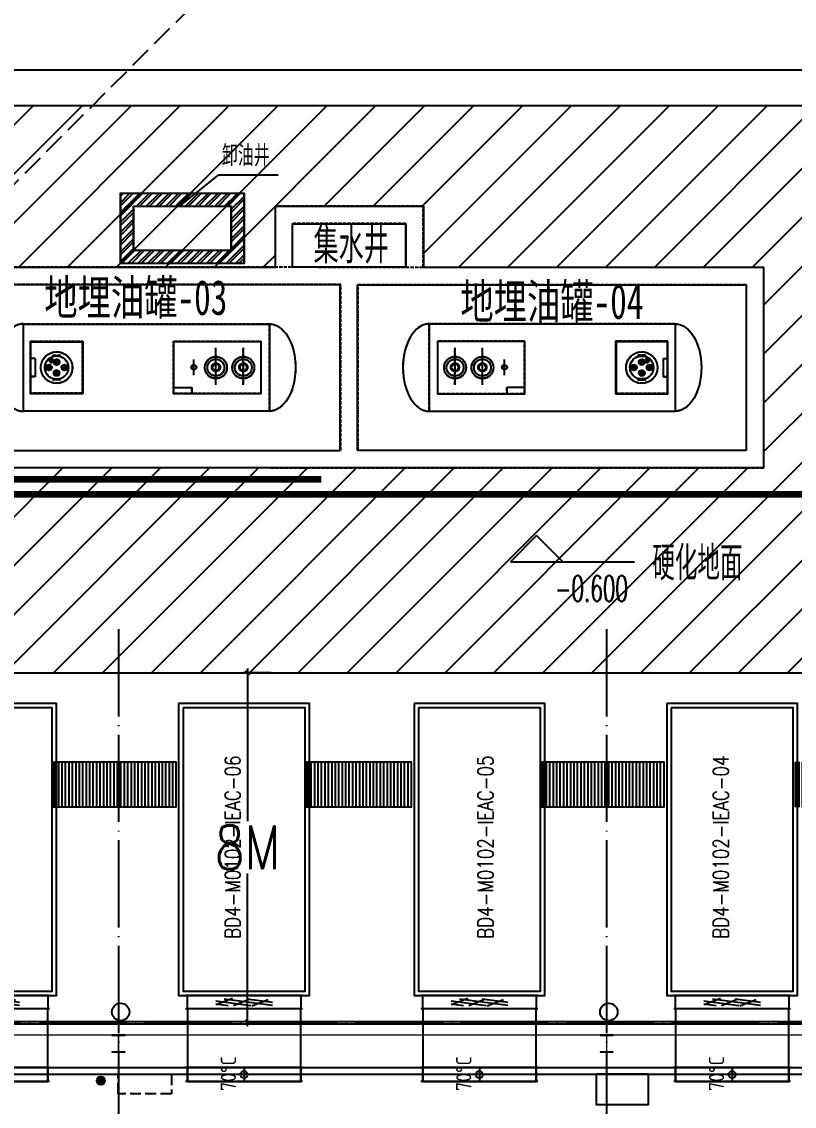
# Model space of a CAD drawing. Extents: x 758840 to 1108724, y -102573 to 143521.
# Drawn here: x 865511 to 883239, y 92899 to 117765 of the extents above; entities that cross this region are included whole.
import ezdxf
from ezdxf.xclip import XClip

# ---------------------------------------------------------------- set-up
doc = ezdxf.new("R2010")
doc.units = 0
doc.header["$LTSCALE"] = 1000
doc.header["$MEASUREMENT"] = 0
for name, pattern in [('CONTINOUS', [0]), ('DASH', [0.35, 0.25, -0.1]), ('DOTE', [2.4200000000000004, 2, -0.2, 0.02, -0.2])]:
    doc.linetypes.add(name, pattern=pattern)
for name, color, linetype in [('00-云线', 7, 'Continuous'), ('01-房间正式编号', 1, 'Continuous'), ('01装修-房间名称', 7, 'Continuous'), ('0400-EQUIP-新建地漏', 7, 'Continuous'), ('0410-暖通-设备-IEAC', 4, 'Continuous'), ('0412-暖通-设备-加湿除湿机', 3, 'Continuous'), ('0825底图', 253, 'Continuous'), ('AHU 维护平台', 7, 'Continuous'), ('AHU外墙洞口（原建筑底图没有，根据建筑剖面图绘制）', 3, 'Continuous'), ('DIM_ELEV', 3, 'Continuous'), ('DOTE', 8, 'DOTE'), ('DUCT-送风管', 4, 'Continuous'), ('DUCT-送风管端线', 2, 'Continuous'), ('GEN-DIMS', 3, 'Continuous'), ('GEN-NOTE', 7, 'Continuous'), ('GROUND', 31, 'Continuous'), ('PUB_HATCH', 8, 'Continuous'), ('PUB_TEXT', 7, 'Continuous'), ('ROAD', 2, 'Continuous'), ('VPIPE-雨水', 4, 'TG_Y'), ('WALL', 6, 'Continuous'), ('WALL-MOVE', 6, 'Continuous'), ('埋地储罐', 45, 'Continuous'), ('室外柴油发电-2层', 241, 'Continuous'), ('电缆沟', 2, 'Continuous')]:
    doc.layers.add(name, color=color, linetype=linetype)
doc.layers.add('细实线', color=3, linetype='Continuous', lineweight=5)
doc.layers.add('钢柱', color=51, linetype='Continuous', lineweight=13)
doc.styles.add('_TCH_DIM', font='SIMPLEX.shx', dxfattribs={"width": 0.8, "bigfont": 'GBCBIG.shx'})
doc.styles.add('SE_0.7_标注字体', font='gbenor.shx', dxfattribs={"bigfont": 'gbcbig.shx'})
doc.styles.get("Standard").update_dxf_attribs({"font": 'gbenor.shx', "bigfont": 'gbcbig.shx'})
doc.styles.add('T1', font='', dxfattribs={"width": 0.8})
doc.styles.add('TG_LINETYPE', font='SIMPLEX', dxfattribs={"width": 0.8, "height": 3.5, "bigfont": 'HZTXT'})
doc.styles.add('X00GFS0100$0$HZF', font='romans2.shx', dxfattribs={"width": 0.8, "bigfont": 'hzdf2.shx'})
doc.styles.add('ZJF', font='txt.shx', dxfattribs={"width": 0.8, "bigfont": 'hztxt.shx'})
doc.styles.add('平面图B$0$HZ', font='romans.shx', dxfattribs={"width": 0.8, "bigfont": 'gbcbig.shx'})
doc.styles.add('设计说明', font='tssdeng.shx', dxfattribs={"width": 0.7, "bigfont": 'tssdchn.shx'})
doc.styles.get('T1').set_extended_font_data('SimSun')
doc.linetypes.add('TG_Y', pattern='A,2,-0.3,["Y",TG_LINETYPE,S=0.1,R=0,X=-0.23,Y=-0.15],0', length=2.3)
doc.dimstyles.get("Standard").update_dxf_attribs({"dimscale": 100, "dimtxt": 3.5, "dimasz": 1, "dimexe": 2.5, "dimexo": 3, "dimgap": 1.5, "dimtad": 1, "dimdec": 0, "dimzin": 0, "dimdsep": 46, "dimtxsty": 'Standard', "dimblk": 'ARCHTICK', "dimcen": 0.09, "dimadec": 0, "dimazin": 0, "dimtfac": 1, "dimtdec": 0, "dimtix": 1, "dimtmove": 2, "dimatfit": 3, "dimfxl": 1, "dimtolj": 1, "dimtzin": 0, "dimarcsym": 0})
doc.dimstyles.new('米单位标注', dxfattribs={"dimscale": 100, "dimtxt": 10, "dimasz": 1, "dimexe": 1, "dimexo": 1, "dimgap": 1, "dimtad": 1, "dimtih": 1, "dimtoh": 1, "dimdec": 1, "dimlfac": 0.001, "dimtxsty": 'ZJF', "dimblk": 'ARCHTICK', "dimcen": 1.5, "dimdle": 1, "dimclrd": 137, "dimclre": 137, "dimclrt": 142, "dimadec": 0, "dimazin": 0, "dimtfac": 1, "dimtdec": 1, "dimtix": 1, "dimtmove": 2, "dimatfit": 3, "dimldrblk": 'DOT', "dimfxl": 2, "dimarcsym": 0})

# ---------------------------------------------------------------- blocks, each defined once
blk = doc.blocks.new('260kW')
at = {"layer": '0410-暖通-设备-IEAC'}
for p, q in [((-1335010.373465737, -984143.235337165), (-1337690.373465737, -984143.235337165)), ((-1335010.373465737, -984443.4353371649), (-1337690.373465737, -984443.4353371649)), ((-1337650.373465737, -984443.535337165), (-1337650.373465737, -985943.135337165)), ((-1335050.373465737, -985943.135337165), (-1335050.373465737, -984443.535337165)), ((-1337650.373465737, -985943.135337165), (-1335050.373465737, -985943.135337165))]:
    blk.add_line(p, q, dxfattribs=at)
at = {"layer": '0410-暖通-设备-IEAC', "color": 2}
for p, q in [((-1337650.373465737, -984443.3353371649), (-1337650.373465737, -984143.3353371649)), ((-1335050.373465737, -984143.3353371649), (-1337650.373465737, -984143.3353371649)), ((-1335050.373465737, -984143.3353371649), (-1335050.373465737, -984443.3353371649)), ((-1337000.373465737, -984261.277498363), (-1336196.845129073, -984368.3353371649)), ((-1337000.373465737, -984330.5595306659), (-1336716.845129073, -984368.3353371649)), ((-1336990.098629114, -984350.9246106992), (-1336614.820954141, -984200.9246106992)), ((-1336802.678153993, -984218.3353371649), (-1335700.373465737, -984365.2005468173)), ((-1336591.852966748, -984368.3353371649), (-1336216.575291775, -984218.3353371649)), ((-1336282.678153993, -984218.3353371649), (-1335700.373465737, -984295.9185145145)), ((-1336170.986510559, -984380.52284409), (-1335795.708835586, -984230.52284409)), ((-1335050.373465737, -984443.3353371649), (-1337650.373465737, -984443.3353371649)), ((-1335050.373465737, -984443.535337165), (-1337650.373465737, -984443.535337165))]:
    blk.add_line(p, q, dxfattribs=at)
at = {"layer": '0410-暖通-设备-IEAC'}
for points in [[(-1337850.373465737, -977443.135337165), (-1337850.373465737, -984143.135337165), (-1334850.373465737, -984143.135337165), (-1334850.373465737, -977443.135337165)], [(-1337750.373465737, -977543.135337165), (-1337750.373465737, -984043.135337165), (-1334950.373465737, -984043.135337165), (-1334950.373465737, -977543.135337165)]]:
    blk.add_lwpolyline(points, close=True, dxfattribs=at)
blk = doc.blocks.new('00000593Cent')
at = {"lineweight": -2}
blk.add_line((-218.75, 0), (218.75, 0), dxfattribs=at)
at = {"color": 0, "linetype": 'ByBlock', "lineweight": -2}
blk.add_circle((0, 0), 125, dxfattribs=at)
blk = doc.blocks.new('00000593Body')
at = {"color": 0, "linetype": 'ByBlock', "lineweight": -2}
for p, q in [((250, 500), (-250, 500)), ((-250, -500), (-249.9999999999964, 500)), ((250, -500), (250.0000000000036, 500)), ((-250, -500), (250, -500))]:
    blk.add_line(p, q, dxfattribs=at)
blk = doc.blocks.new('0410-暖通-阀门-IEAC-FHF')
at = {"layer": '0410-暖通-设备-IEAC', "color": 2}
for p, q in [((1084509.51110835, 89572.4367378786, 800.0000000000003), (1081829.51110835, 89572.4367378786, 800.0000000000003)), ((1084509.51110835, 89252.4367378786, 800.0000000000003), (1081829.51110835, 89252.4367378786, 800.0000000000003))]:
    blk.add_line(p, q, dxfattribs=at)
at = {"layer": '0410-暖通-设备-IEAC'}
blk.add_line((1081869.51110835, 89252.4367378786, 800.0000000000003), (1084469.51110835, 89252.4367378786, 800.0000000000003), dxfattribs=at)
at = {"layer": 'DUCT-送风管'}
for p, q in [((1081869.51110835, 89252.43673787836), (1081869.51110835, 89572.43673787836)), ((1084469.51110835, 89572.43673787836), (1084469.51110835, 89252.43673787836))]:
    blk.add_line(p, q, dxfattribs=at)
at = {"layer": 'DUCT-送风管端线'}
for p, q in [((1084469.51110835, 89572.43673787836), (1081869.51110835, 89572.43673787836)), ((1084469.51110835, 89252.43673787836), (1081869.51110835, 89252.43673787836))]:
    blk.add_line(p, q, dxfattribs=at)
at = {"layer": '0410-暖通-设备-IEAC', "xscale": 0.64, "rotation": 270}
for name, yscale in [('00000593Body', 2.6), ('00000593Cent', 0.64)]:
    blk.add_blockref(name, (1083169.51110835, 89412.43673787836, 4250), dxfattribs=dict(at, yscale=yscale))
at = {"layer": '0410-暖通-设备-IEAC', "style": 'SE_0.7_标注字体'}
blk.add_text('70%%dC', height=350, rotation=90, dxfattribs=at).set_placement((1082985.694062343, 89034.77454669029, 4250))
blk = doc.blocks.new('A$C11CF0771')
at = {"layer": '0410-暖通-设备-IEAC', "color": 2}
for p in [(1288930.373465737, 974543.1353371604), (1294730.373465737, 974543.1353371604), (1300130.373465737, 974543.1353371604), (1305930.373465737, 974543.1353371604)]:
    blk.add_blockref('260kW', p, dxfattribs=at)
at = {"layer": '0410-暖通-设备-IEAC', "color": 3, "lineweight": 0}
for p in [(-1130589.51110835, -100822.4171715319, -1600.000000000001), (-1124789.51110835, -100822.4171715319, -1600.000000000001), (-1119389.51110835, -100822.4171715319, -1600.000000000001), (-1113589.51110835, -100822.4171715319, -1600.000000000001)]:
    blk.add_blockref('0410-暖通-阀门-IEAC-FHF', p, dxfattribs=at)
blk = doc.blocks.new('A$C1111147D')
at = {"layer": 'AHU外墙洞口（原建筑底图没有，根据建筑剖面图绘制）'}
for points in [[(75399.9996314433, -849.9999999998254), (78199.9996314433, -849.9999999998254), (78199.9996314433, -799.9999999998545), (75399.9996314433, -799.9999999998545)], [(81200, -850.0000000242726), (84000, -850.0000000242726), (84000, -800.0000000243017), (81200, -800.0000000243017)], [(86599.9996314433, -849.9999999998254), (89399.9996314433, -849.9999999998254), (89399.9996314433, -799.9999999998545), (86599.9996314433, -799.9999999998545)], [(92400, -850.000000024258), (95200, -850.000000024258), (95200, -800.0000000242871), (92400, -800.0000000242871)]]:
    blk.add_lwpolyline(points, close=True, dxfattribs=at)
blk = doc.blocks.new('地埋油罐基坑')
at = {"layer": '0825底图', "ltscale": 0.5}
h = blk.add_hatch(dxfattribs=at)
h.set_pattern_fill('ANSI31', color=256, scale=100, angle=360, style=0)
h.set_pattern_definition([(44.9999999999999, (-68995228.50005926, -355433560.0131851), (-112.2532015133643, 112.2532015133645), [])])
h.paths.add_polyline_path([(6799.6423710417, 5985.735648969654), (4549.6423710417, 5985.735648969654), (4549.6423710417, 4985.735648969654), (6799.6423710417, 4985.735648969654)], flags=16)
h.paths.add_polyline_path([(7099.6423710417, 6285.735648969654), (4249.6423710417, 6285.735648969654), (4249.6423710417, 4685.735648969654), (7099.6423710417, 4685.735648969654)])
at = {"layer": '0825底图', "linetype": 'DASH', "ltscale": 0.3}
for p, q in [((7806.539885997772, 5996.482206985354, -1.45522308662684e-08), (7806.539821730927, 4596.482294808608, 3.155161661602965e-08)), ((11206.53988575935, 5996.482050985098), (7806.539885997772, 5996.482206985354, -1.45522308662684e-08)), ((11206.53988575935, 4596.482248514891, -6.149241108822143e-08), (11206.53988599777, 5996.482050985098, -6.149241108822143e-08)), ((10806.53988575935, 5596.48206923902, -2.427159761582603e-09), (8206.539885997772, 5596.482188910246, -1.293555465479876e-08)), ((8206.539885997772, 4596.482276454568, -6.149241108822143e-08), (8206.539885997772, 5596.482188910246, -6.149241108822143e-08)), ((10806.53988552094, 4596.482248514891, -6.149241108822143e-08), (10806.53988575935, 5596.48206923902, -6.149241108822143e-08)), ((8814.990794181824, 4596.482248514891, 3.562746317361573e-08), (0, 4596.482653170824)), ((2.384185791015625e-07, 4596.482653170824, -7.68215241156237e-09), (0, 0)), ((8814.990794181824, 4596.482248514891, 3.562746317361573e-08), (19013.07977199554, 4596.482249453664)), ((19013.07977223396, 4596.482249453664, -7.682152411545742e-09), (19015.25379419327, -3.646322056651115, -7.682152411545742e-09)), ((9313.275282144547, 4196.482248604298, 3.563141080781571e-08), (398.0889780521393, 4196.482248604298, -7.68229475529112e-09)), ((398.0889782905579, 4196.482248604298, -7.682294755291236e-09), (398.0889780521393, 396.3536783158779, -7.682294755291236e-09)), ((9313.275282144547, 396.3536769151688, 3.563152381347201e-08), (9313.275282144547, 4196.482248604298, 3.563152381347201e-08)), ((9713.275282382965, 4196.482249543071, -7.682129565515436e-09), (18614.99079418182, 4196.482249543071, -7.682129565515436e-09)), ((9713.275282144547, 396.3536783158779, -7.681978792618355e-09), (9713.275282382965, 4196.482249543071, -7.681978792618355e-09)), ((18614.99079418182, 4196.482249543071, -7.682294755291279e-09), (18614.99079418182, 396.3536783158779, -7.682294755291279e-09)), ((2024.56451177597, 3296.43568071723, -7.6792700500609e-09), (7674.711390256882, 3296.43568071723, -7.68129074421175e-09)), ((2024.564554691315, 3296.43568071723, -7.679270050078714e-09), (2024.564554691315, 1296.400246679783, -7.679270050078714e-09)), ((7674.709129095078, 3296.43568071723, -7.68192220550285e-09), (7674.709129095078, 1296.400246679783, -7.68192220550285e-09)), ((16988.51526045799, 3296.43568071723, -7.6792700500609e-09), (11338.36838197708, 3296.43568071723, -7.68129074421175e-09)), ((11338.3706433773, 3296.43568071723, -7.68192220550285e-09), (11338.3706433773, 1296.400246679783, -7.68192220550285e-09)), ((16988.51521754265, 3296.43568071723, -7.679270050078714e-09), (16988.51521754265, 1296.400246679783, -7.679270050078714e-09)), ((6448.350352287292, 1900.941072970629, -7.68133757441518e-09), (6448.350352287292, 2748.413022607565, -7.68133757441518e-09)), ((7077.53397154808, 1900.289016783237, -7.68133757441518e-09), (7077.53397154808, 2747.760966420174, -7.68133757441518e-09)), ((11935.5458009243, 1900.289016783237, -7.68133757441518e-09), (11935.5458009243, 2747.760966420174, -7.68133757441518e-09)), ((12564.72942018509, 1900.941072970629, -7.68133757441518e-09), (12564.72942018509, 2748.413022607565, -7.68133757441518e-09)), ((2303.356559753418, 2504.852135673165, -7.67762362085089e-09), (2203.639277696609, 2504.852135673165, -7.67762362085089e-09)), ((2303.356559753418, 2504.852135673165, -7.67762362085089e-09), (2303.356559753418, 2087.683791771531, -7.67762362085089e-09)), ((2670.381985425949, 2504.739375323057, -7.681548540840541e-09), (2670.381985425949, 2409.390698194504, -7.681548540840541e-09)), ((2670.381985425949, 2504.739375323057, -7.681548540840541e-09), (2670.381985425949, 2409.390698194504, -7.681548540840541e-09)), ((2871.304775714874, 2566.334934905171, -7.67762362085089e-09), (2716.266345500946, 2566.334934905171, -7.67762362085089e-09)), ((2718.766965389252, 2576.337414339185, -7.67762362085089e-09), (2868.804155826569, 2576.337414339185, -7.67762362085089e-09)), ((2868.804155826569, 2556.332455486059, -7.67762362085089e-09), (2718.766965389252, 2556.332455486059, -7.67762362085089e-09)), ((16141.77499651909, 2566.334934905171, -7.67762362085089e-09), (16296.81342697144, 2566.334934905171, -7.67762362085089e-09)), ((16294.31280708313, 2576.337414339185, -7.67762362085089e-09), (16144.27561664581, 2576.337414339185, -7.67762362085089e-09)), ((16144.27561664581, 2556.332455486059, -7.67762362085089e-09), (16294.31280708313, 2556.332455486059, -7.67762362085089e-09)), ((16342.69778680801, 2504.739375323057, -7.681548540840541e-09), (16342.69778680801, 2409.390698194504, -7.681548540840541e-09)), ((16342.69778680801, 2504.739375323057, -7.681548540840541e-09), (16342.69778680801, 2409.390698194504, -7.681548540840541e-09)), ((16709.72321271896, 2504.852135673165, -7.67762362085089e-09), (16709.72321271896, 2087.683791771531, -7.67762362085089e-09)), ((16709.72321271896, 2504.852135673165, -7.67762362085089e-09), (16809.44049477577, 2504.852135673165, -7.67762362085089e-09)), ((2793.78556060791, 2451.481608211994, -7.67762362085089e-09), (2793.78556060791, 2389.966360300779, -7.67762362085089e-09)), ((2973.830189228058, 2327.025616079569, -7.67762362085089e-09), (2973.830189228058, 2265.510368168354, -7.67762362085089e-09)), ((5942.354229211807, 2125.15977537632, -7.68133757441518e-09), (5942.354229211807, 2482.578969568014, -7.68133757441518e-09)), ((13070.72554302216, 2125.15977537632, -7.68133757441518e-09), (13070.72554302216, 2482.578969568014, -7.68133757441518e-09)), ((16039.24958300591, 2327.025616079569, -7.67762362085089e-09), (16039.24958300591, 2265.510368168354, -7.67762362085089e-09)), ((16219.29421186447, 2451.481608211994, -7.67762362085089e-09), (16219.29421186447, 2389.966360300779, -7.67762362085089e-09)), ((2303.356559753418, 2087.683791771531, -7.67762362085089e-09), (2203.639277696609, 2087.683791771531, -7.67762362085089e-09)), ((2871.304775714874, 2026.201048865914, -7.67762362085089e-09), (2716.266345500946, 2026.201048865914, -7.67762362085089e-09)), ((2718.766965389252, 2036.203528299928, -7.67762362085089e-09), (2868.804155826569, 2036.203528299928, -7.67762362085089e-09)), ((2868.804155826569, 2016.198569908738, -7.67762362085089e-09), (2718.766965389252, 2016.198569908738, -7.67762362085089e-09)), ((2793.78556060791, 2141.054319217801, -7.67762362085089e-09), (2793.78556060791, 2202.569567143917, -7.67762362085089e-09)), ((16141.77499651909, 2026.201048865914, -7.67762362085089e-09), (16296.81342697144, 2026.201048865914, -7.67762362085089e-09)), ((16294.31280708313, 2036.203528299928, -7.67762362085089e-09), (16144.27561664581, 2036.203528299928, -7.67762362085089e-09)), ((16144.27561664581, 2016.198569908738, -7.67762362085089e-09), (16294.31280708313, 2016.198569908738, -7.67762362085089e-09)), ((16219.29421186447, 2141.054319217801, -7.67762362085089e-09), (16219.29421186447, 2202.569567143917, -7.67762362085089e-09)), ((16709.72321271896, 2087.683791771531, -7.67762362085089e-09), (16809.44049477577, 2087.683791771531, -7.67762362085089e-09)), ((5480.469106674194, 1838.791410446167, -7.682129565515436e-09), (5893.366900205612, 1838.791410446167, -7.682129565515436e-09)), ((5893.366900205612, 1838.791410446167, -7.682129565515436e-09), (5893.366900205612, 1696.267963856459, -7.682129565515436e-09)), ((13532.61066579819, 1838.791410446167, -7.682129565515436e-09), (13119.71287202835, 1838.791410446167, -7.682129565515436e-09)), ((13119.71287202835, 1838.791410446167, -7.682129565515436e-09), (13119.71287202835, 1696.267963856459, -7.682129565515436e-09)), ((7674.709129095078, 1296.400246679783, -7.68183964536246e-09), (2024.56451177597, 1296.400246679783, -7.679187489920509e-09)), ((11338.3706433773, 1296.400246679783, -7.68183964536246e-09), (16988.51526045799, 1296.400246679783, -7.679187489920509e-09)), ((398.0889780521393, 396.3536783158779, -7.682143982394187e-09), (9313.275282144547, 396.3536769151688, 3.563156158083056e-08)), ((18614.99079418182, 396.3536783158779, -7.6821439823942e-09), (9713.275282144547, 396.3536783158779, -7.685872520089404e-09)), ((7713.275275468826, -3.646322980523109, 3.563090470428461e-08), (0, 0)), ((7713.275275468826, -3.646322980523109, 3.563090470428461e-08), (19015.25379419327, -3.646322056651115, -7.681963037665425e-09))]:
    blk.add_line(p, q, dxfattribs=at)
at = {"layer": '0825底图', "elevation": -7.681963037665425e-09}
for points in [[(4249.6423710417, 4685.735648969654), (7099.6423710417, 4685.735648969654), (7099.6423710417, 6285.735648969654), (4249.6423710417, 6285.735648969654)], [(4549.6423710417, 4985.735648969654), (6799.6423710417, 4985.735648969654), (6799.6423710417, 5985.735648969654), (4549.6423710417, 5985.735648969654)]]:
    blk.add_lwpolyline(points, close=True, dxfattribs=at)
at = {"layer": '0825底图', "ltscale": 0.5, "elevation": -7.681963037665425e-09}
blk.add_lwpolyline([(7099.6423710417, 6285.735648969654), (4249.6423710417, 6285.735648969654), (4249.6423710417, 4685.735648969654), (7099.6423710417, 4685.735648969654)], close=True, dxfattribs=at)
at = {"layer": '0825底图', "ltscale": 0.5, "elevation": -1.349561216802046e-08}
blk.add_lwpolyline([(6799.6423710417, 5985.735648969654), (4549.6423710417, 5985.735648969654), (4549.6423710417, 4985.735648969654), (6799.6423710417, 4985.735648969654), (6799.6423710417, 5985.735648969654)], dxfattribs=at)
at = {"layer": '0825底图', "linetype": 'DASH', "ltscale": 0.3, "elevation": -1.245102539944392e-08}
for points in [[(3393.934322595596, 1696.11920183897), (2193.636798143387, 1696.11920183897), (2193.636798143387, 2896.416726067662), (3393.934322595596, 2896.416726067662)], [(3383.931843280792, 1706.121680796146), (2203.639277696609, 1706.121680796146), (2203.639277696609, 2886.414246633649), (3383.931843280792, 2886.414246633649)], [(5480.469106674194, 2896.267964050174), (7480.469106674194, 2896.267964050174), (7480.469106674194, 1696.267963856459), (5480.469106674194, 1696.267963856459)], [(13532.61066579819, 2896.267964050174), (11532.61066579819, 2896.267964050174), (11532.61066579819, 1696.267963856459), (13532.61066579819, 1696.267963856459)], [(15619.14544963837, 1696.11920183897), (16819.44297385216, 1696.11920183897), (16819.44297385216, 2896.416726067662), (15619.14544963837, 2896.416726067662)], [(15629.14792919159, 1706.121680796146), (16809.44049477577, 1706.121680796146), (16809.44049477577, 2886.414246633649), (15629.14792919159, 2886.414246633649)]]:
    blk.add_lwpolyline(points, close=True, dxfattribs=at)
at = {"layer": '0825底图', "linetype": 'DASH', "ltscale": 0.3}
for centre, radius in [((2793.78556060791, 2296.267963945866, -7.67762362085089e-09), 360.089257314558), ((2793.78556060791, 2296.267963945866, -7.67762362085089e-09), 270.0669429859185), ((2793.78556060791, 2420.723984494805, -7.67762362085089e-09), 66.51648780913088), ((6448.350352287292, 2296.17292574048, -7.68133757441518e-09), 251.6127899999673), ((6448.350352287292, 2296.17292574048, -7.68133757441518e-09), 193.5482999999775), ((7077.53397154808, 2296.17292574048, -7.68133757441518e-09), 251.6127899999673), ((7077.53397154808, 2296.17292574048, -7.68133757441518e-09), 193.5482999999775), ((11935.5458009243, 2296.17292574048, -7.68133757441518e-09), 251.6127899999673), ((11935.5458009243, 2296.17292574048, -7.68133757441518e-09), 193.5482999999775), ((12564.72942018509, 2296.17292574048, -7.68133757441518e-09), 251.6127899999673), ((12564.72942018509, 2296.17292574048, -7.68133757441518e-09), 193.5482999999775), ((16219.29421186447, 2296.267963945866, -7.67762362085089e-09), 360.089257314558), ((16219.29421186447, 2296.267963945866, -7.67762362085089e-09), 270.0669429859185), ((16219.29421186447, 2420.723984494805, -7.67762362085089e-09), 66.51648780913088), ((2613.740931987762, 2296.267991885543, -7.67762362085089e-09), 66.51648780913088), ((2613.740931987762, 2296.267991885543, -7.67762362085089e-09), 28.50706620406918), ((2793.78556060791, 2171.811943411827, -7.67762362085089e-09), 66.51648780913088), ((2793.78556060791, 2420.723984494805, -7.67762362085089e-09), 28.50706620406918), ((2973.830189228058, 2296.267991885543, -7.67762362085089e-09), 66.51648780913088), ((2973.830189228058, 2296.267991885543, -7.67762362085089e-09), 28.50706620406918), ((5942.354229211807, 2303.869372710586, -7.68133757441518e-09), 57.4193290000027), ((6450.285835027695, 2302.016539499164, -7.68133757441518e-09), 96.77414999998872), ((6450.285835027695, 2302.016539499164, -7.68133757441518e-09), 87.09673499998985), ((6450.285835027695, 2302.016539499164, -7.68133757441518e-09), 77.41931999999099), ((7078.501713037491, 2302.016539499164, -7.68133757441518e-09), 96.77414999998872), ((7078.501713037491, 2302.016539499164, -7.68133757441518e-09), 87.09673499998985), ((7078.501713037491, 2302.016539499164, -7.68133757441518e-09), 77.41931999999099), ((11934.57805943489, 2302.016539499164, -7.68133757441518e-09), 96.77414999998872), ((11934.57805943489, 2302.016539499164, -7.68133757441518e-09), 87.09673499998985), ((11934.57805943489, 2302.016539499164, -7.68133757441518e-09), 77.41931999999099), ((12562.79393720627, 2302.016539499164, -7.68133757441518e-09), 96.77414999998872), ((12562.79393720627, 2302.016539499164, -7.68133757441518e-09), 87.09673499998985), ((12562.79393720627, 2302.016539499164, -7.68133757441518e-09), 77.41931999999099), ((13070.72554302216, 2303.869372710586, -7.68133757441518e-09), 57.4193290000027), ((16039.24958300591, 2296.267991885543, -7.67762362085089e-09), 66.51648780913088), ((16039.24958300591, 2296.267991885543, -7.67762362085089e-09), 28.50706620406918), ((16219.29421186447, 2171.811943411827, -7.67762362085089e-09), 66.51648780913088), ((16219.29421186447, 2420.723984494805, -7.67762362085089e-09), 28.50706620406918), ((16399.33884048462, 2296.267991885543, -7.67762362085089e-09), 66.51648780913088), ((16399.33884048462, 2296.267991885543, -7.67762362085089e-09), 28.50706620406918), ((2793.78556060791, 2171.811943411827, -7.67762362085089e-09), 28.50706620406918), ((16219.29421186447, 2171.811943411827, -7.67762362085089e-09), 28.50706620406918)]:
    blk.add_circle(centre, radius, dxfattribs=at)
for centre, radius, start, end in [((2670.381985425949, 2457.065080299973, -7.681548540840541e-09), 44.18597249999486, 41.19466453203181, 317.927344064131), ((2670.381985425949, 2457.065080299973, -7.681548540840541e-09), 44.18597249999488, 222.0726559358691, 138.8053354679682), ((2718.766965389252, 2566.334934905171, -7.67762362085089e-09), 10.00247936984838, 90, 270), ((2868.804155826569, 2566.334934905171, -7.67762362085089e-09), 10.00247936984838, 270, 90), ((16144.27561664581, 2566.334934905171, -7.67762362085089e-09), 10.00247936984838, 90, 270), ((16294.31280708313, 2566.334934905171, -7.67762362085089e-09), 10.00247936984838, 270, 90), ((16342.69778680801, 2457.065080299973, -7.681548540840541e-09), 44.18597249999488, 41.19466453203181, 317.9273452784342), ((16342.69778680801, 2457.065080299973, -7.681548540840541e-09), 44.18597249999486, 222.0726547215658, 138.8053354679682), ((2670.381985425949, 2457.065036997199, -7.681548540840541e-09), 29.45731499998529, 90, 270), ((2670.381985425949, 2457.065036997199, -7.681548540840541e-09), 29.4573149999853, 270, 90), ((16342.69778680801, 2457.065036997199, -7.681548540840541e-09), 29.4573149999853, 90, 270), ((16342.69778680801, 2457.065036997199, -7.681548540840541e-09), 29.45731499998529, 270, 90), ((2718.766965389252, 2026.201048865914, -7.67762362085089e-09), 10.00247936984838, 90, 270), ((2868.804155826569, 2026.201048865914, -7.67762362085089e-09), 10.00247936984838, 270, 90), ((16144.27561664581, 2026.201048865914, -7.67762362085089e-09), 10.00247936984838, 90, 270), ((16294.31280708313, 2026.201048865914, -7.67762362085089e-09), 10.00247936984838, 270, 90)]:
    blk.add_arc(centre, radius, start, end, dxfattribs=at)
for centre, major_axis, start_param, end_param in [((2024.56451177597, 2296.417963698506, -7.68188093106369e-09), (6.725891362046116e-08, 1000.017717048526), 1.119527424977198e-10, 3.14159265370194), ((11338.3706433773, 2296.417963698506, -7.681880925432648e-09), (-3.932030438120345e-07, 1000.017717048526), 6.283185306524168, 9.424777960114156)]:
    blk.add_ellipse(centre, major_axis=major_axis, ratio=0.5999893270446336, start_param=start_param, end_param=end_param, dxfattribs=at)
at = {"layer": '0825底图', "linetype": 'DASH', "ltscale": 0.3, "extrusion": (-4.144001676547519e-16, -3.752161562189659e-17, -1)}
for centre in [(7674.709129095078, 2296.417963698506, -7.681880925432648e-09), (16988.51526045799, 2296.417963698506, -7.68188093106369e-09)]:
    blk.add_ellipse(centre, major_axis=(-6.725891362046116e-08, 1000.017717048526), ratio=0.5999893270446336, start_param=1.119527424977198e-10, end_param=3.14159265370194, dxfattribs=at)
at = {"layer": '0825底图', "style": '_TCH_DIM'}
blk.add_text('集水井', height=800, dxfattribs=at).set_placement((8689.851848982275, 4685.678042076062, 1.626000137395685e-08))
at = {"layer": '0825底图', "style": 'T1', "width": 0.7}
for s, p in [('地埋油罐-03', (2513.388825044036, 3502.060181806562, -7.67940784314902e-09)), ('地埋油罐-04', (12060.51511049643, 3410.652391510783, -7.67940784314902e-09))]:
    blk.add_text(s, height=800, dxfattribs=at).set_placement(p)
blk = doc.blocks.new('_ArchTick')
at = {"color": 0, "linetype": 'ByBlock', "const_width": 0.4}
blk.add_lwpolyline([(-0.5, -0.5), (0.5, 0.5)], dxfattribs=at)
blk = doc.blocks.new('新增地漏')
at = {"layer": '0400-EQUIP-新建地漏'}
h = blk.add_hatch(dxfattribs=at)
h.set_pattern_fill('ANSI31', color=2, scale=20)
h.set_pattern_definition([(45, (0, 0), (-22.45064030267288, 22.45064030267288), [])])
edge = h.paths.add_edge_path()
edge.add_arc((627718.4331545387, 46449.69301702385), 100, 0, 360)
at = {"layer": '0400-EQUIP-新建地漏', "color": 2}
blk.add_circle((627718.4331545387, 46449.69301702385), 100, dxfattribs=at)
blk = doc.blocks.new('A$C3F5E52AE')
at = {"layer": '0400-EQUIP-新建地漏', "xscale": 0.9400000000000001, "yscale": 0.9400000000000001, "zscale": 0.9400000000000001}
blk.add_blockref('新增地漏', (-609999.1812338072, -39875.2555407671), dxfattribs=at)
blk = doc.blocks.new('AHU 维护平台')
at = {"layer": 'AHU 维护平台', "linetype": 'CONTINOUS'}
h = blk.add_hatch(dxfattribs=at)
h.set_pattern_fill('ANSI31', color=8, scale=50, angle=315)
h.set_pattern_definition([(90, (-925291.3990593976, 574888.7421543503), (-79.375, 4.860316984116058e-15), [])])
h.paths.add_polyline_path([(20886.84609966888, 1156.754446182167), (23286.84609966888, 1156.754446182167), (23286.84609966888, 2198.586325642886), (20886.84609966888, 2198.586325642886)])
h.paths.add_polyline_path([(43286.84609966876, 1156.754446182167), (45686.84609966876, 1156.754446182167), (45686.84609966876, 2198.586325642886), (43286.84609966876, 2198.586325642886)])
h.paths.add_polyline_path([(26286.84609966888, 1156.754446182167), (29086.84609966888, 1156.754446182167), (29086.84609966888, 2198.586325642886), (26286.84609966888, 2198.586325642886)])
h.paths.add_polyline_path([(15086.84609966876, 1156.754446182167), (17886.84609966876, 1156.754446182167), (17886.84609966876, 2198.586325642886), (15086.84609966876, 2198.586325642886)])
h.paths.add_polyline_path([(32086.84609966876, 1156.754446182167), (34486.84609966876, 1156.754446182167), (34486.84609966876, 2198.586325642886), (32086.84609966876, 2198.586325642886)])
at = {"layer": 'AHU 维护平台', "color": 8, "linetype": 'CONTINOUS'}
for points in [[(15086.84609966876, 1156.754446182167), (17886.84609966876, 1156.754446182167), (17886.84609966876, 2198.586325642886), (15086.84609966876, 2198.586325642886)], [(20886.84609966888, 1156.754446182167), (23286.84609966888, 1156.754446182167), (23286.84609966888, 2198.586325642886), (20886.84609966888, 2198.586325642886)], [(26286.84609966888, 1156.754446182167), (29086.84609966888, 1156.754446182167), (29086.84609966888, 2198.586325642886), (26286.84609966888, 2198.586325642886)]]:
    blk.add_lwpolyline(points, close=True, dxfattribs=at)
blk = doc.blocks.new('dlg')
at = {"layer": '电缆沟', "const_width": 150}
blk.add_lwpolyline([(690058.2486372944, 203871.2316065684), (690058.2486372944, 202418.3753276367, -0.4142135623730951), (689058.2486372944, 201418.3753276367), (651117.6577809164, 201419.3753276367)], format="xyb", dxfattribs=at)
blk.add_lwpolyline([(676836.7486372944, 201759.3753276367), (651117.6577809164, 201760.3753276367)], dxfattribs=at)
blk = doc.blocks.new('*D568')
at = {"color": 137, "lineweight": -2, "ltscale": 5, "transparency": 16777216}
for p, q in [((871233.0203320272, 102837.5205841506), (870595.6241010217, 102837.5205841506)), ((870695.6241010217, 102937.5205841506), (870695.6241010217, 99437.52058415185)), ((870695.6241010217, 94737.52058415311), (870695.6241010217, 98237.52058415185)), ((871233.0203320275, 94837.52058415311), (870595.6241010217, 94837.52058415311))]:
    blk.add_line(p, q, dxfattribs=at)
at = {"layer": 'Defpoints', "color": 0, "ltscale": 5, "transparency": 16777216}
for p in [(871333.0203320272, 102837.5205841506), (870695.6241010217, 94837.52058415311), (871333.0203320275, 94837.52058415311)]:
    blk.add_point(p, dxfattribs=at)
at = {"color": 137, "lineweight": -2, "ltscale": 5, "transparency": 16777216, "xscale": 100, "yscale": 100, "zscale": 100}
for p, rotation in [((870695.6241010217, 102837.5205841506), 90), ((870695.6241010217, 94837.52058415311), 270)]:
    blk.add_blockref('_ArchTick', p, dxfattribs=dict(at, rotation=rotation))
at = {"color": 142, "ltscale": 5, "transparency": 16777216, "insert": (870695.6241010217, 98837.52058415198), "char_height": 1000, "attachment_point": 5, "style": 'ZJF'}
blk.add_mtext('8M', dxfattribs=at)
blk = doc.blocks.new('_Dot')
at = {"color": 0, "linetype": 'ByBlock', "lineweight": -2}
blk.add_line((-0.5, 0), (-1, 0), dxfattribs=at)
at = {"color": 0, "linetype": 'ByBlock', "const_width": 0.5}
blk.add_lwpolyline([(-0.25, 0, 1), (0.25, 0, 1)], format="xyb", close=True, dxfattribs=at)

msp = doc.modelspace()

# ---------------------------------------------------------------- hatches: boundary and pattern name
at = {"layer": 'PUB_HATCH', "ltscale": 5}
h = msp.add_hatch(dxfattribs=at)
h.set_pattern_fill('ANSI31', color=256, scale=500)
h.set_pattern_definition([(45, (17972.44342544209, 56052.85140227983), (-561.2660075668219, 561.266007566822), [])])
h.paths.add_polyline_path([(896333.0203320272, 102837.5205841506), (896333.0203320272, 112837.5205841506, 0.4142135623730951), (893333.0203320272, 115837.5205841506), (863533.0203320272, 115837.5205841506), (863533.0203320272, 112137.5205841506), (871333.0203320272, 112137.5205841506), (871333.0203320272, 113537.5205841506), (874733.0203320272, 113537.5205841506), (874733.0203320272, 112137.5205841506), (882533.0203320272, 112137.5205841506), (882533.0203320272, 107537.5205841506), (863533.0203320272, 107537.5205841506), (863533.0203320272, 106837.5201392933), (850633.0202943254, 106837.5201406791), (850633.020504164, 102837.5205841506)])
h.paths.add_polyline_path([(884933.0203320272, 107537.5205841506), (884933.0203320272, 112837.5205841506), (895733.0203320272, 112837.5205841506), (895733.0203320272, 107537.5205841506)], flags=16)
at = {"layer": '埋地储罐', "ltscale": 0.5}
h = msp.add_hatch(dxfattribs=at)
h.set_pattern_fill('ANSI31', color=256, scale=100, angle=360, style=0)
h.set_pattern_definition([(44.9999999999999, (-68131702.01961324, -355326018.974808), (-112.2532015133643, 112.2532015133645), [])])
h.paths.add_polyline_path([(870326.1228170712, 113526.7740261349), (868076.1228170712, 113526.7740261349), (868076.1228170712, 112526.7740261349), (870326.1228170712, 112526.7740261349)], flags=16)
h.paths.add_polyline_path([(870626.1228170712, 113826.7740261349), (867776.1228170712, 113826.7740261349), (867776.1228170712, 112226.7740261349), (870626.1228170712, 112226.7740261349)])

# ---------------------------------------------------------------- linework, layer by layer
at = {"layer": '0412-暖通-设备-加湿除湿机', "linetype": 'DASH'}
msp.add_lwpolyline([(868948.02070058, 93187.52059451613), (867728.02070058, 93187.52059451613), (867728.02070058, 93637.52059451613), (868948.02070058, 93637.52059451613)], close=True, dxfattribs=at)
at = {"layer": '0412-暖通-设备-加湿除湿机', "color": 1}
msp.add_lwpolyline([(879890.6859182257, 93637.52062304901), (878690.6859182257, 93637.52062304901), (878690.6859182257, 92937.52062304901), (879890.6859182257, 92937.52062304901)], close=True, dxfattribs=at)
at = {"layer": 'DIM_ELEV'}
for p, q in [((877326.7967520317, 105981.8371652776), (876726.7967520317, 105381.8371652776)), ((877326.7967520317, 105981.8371652776), (877926.7967520317, 105381.8371652776)), ((876726.7967520317, 105381.8371652776), (879571.5967520317, 105381.8371652776))]:
    msp.add_line(p, q, dxfattribs=at)
at = {"layer": 'DOTE'}
for p, q in [((867733.0203320272, 103837.5205841506), (867733.0203320272, 34437.5205841506)), ((878933.0203320272, 103837.5205841506), (878933.0203320272, 34437.5205841506)), ((771533.0203320272, 94837.5205841506), (912533.0203320272, 94837.5205841506)), ((914933.020332027, 94837.52058415061), (800533.0203320272, 94837.5205841506))]:
    msp.add_line(p, q, dxfattribs=at)
at = {"layer": 'GROUND'}
msp.add_line((791833.0203320256, 102837.5205841506), (901333.0203320272, 102837.5205841506), dxfattribs=at)
msp.add_lwpolyline([(871333.0203320272, 112137.5205841506), (871333.0203320272, 113537.5205841506), (874733.0203320272, 113537.5205841506), (874733.0203320272, 112137.5205841506), (882533.0203320272, 112137.5205841506), (882533.0203320272, 107537.5205841506), (863533.0203320272, 107537.5205841506), (863533.0203320272, 112137.5205841506), (871333.0203320272, 112137.5205841506)], dxfattribs=at)
at = {"layer": 'ROAD'}
msp.add_lwpolyline([(896333.0203320272, 102837.5205841506), (896333.0203320272, 112837.5205841506, 0.414213562373095), (893333.0203320272, 115837.5205841506), (792333.0203320272, 115837.5205841506, 0.414213562373095), (777333.0203320272, 100837.5205841506), (777333.0203320272, 82937.5205841506)], format="xyb", dxfattribs=at)
at = {"layer": 'VPIPE-雨水', "linetype": 'Continuous'}
for centre in [(867783.0203320291, 95062.5205841628), (878983.0203320291, 95062.5205841628)]:
    msp.add_circle(centre, 200, dxfattribs=at)
at = {"layer": 'WALL'}
for p, q in [((901333.020332027, 94837.52058415406), (849233.0203320279, 94837.52058415243)), ((849233.0203320279, 94787.52058415249), (901333.0203320272, 94787.52058415409))]:
    msp.add_line(p, q, dxfattribs=at)
at = {"layer": 'WALL-MOVE'}
for p, q in [((847163.0207005827, 93787.52062304904), (901363.0207005852, 93787.52062304888)), ((847313.0207005827, 93637.52062304904), (901213.020700585, 93637.5206230489))]:
    msp.add_line(p, q, dxfattribs=at)
at = {"layer": '埋地储罐', "ltscale": 0.5}
for p, q in [((871726.4804389421, 113134.0026832918), (874326.4804329816, 113134.0027963097)), ((871726.4804306235, 112134.0028593118), (871726.4804389421, 113134.0026832918)), ((874326.480439214, 112134.002883854), (874326.4804329816, 113134.0027963097)), ((872819.7450636942, 111734.0028616753), (863918.0295164976, 111734.0028840335)), ((872819.7450554594, 107933.8742913831), (872819.7450636942, 111734.0028616753)), ((873219.7450312376, 111734.0028546691), (882134.9313624948, 111734.0028397608)), ((873219.7450092658, 107933.87428298), (873219.7450312376, 111734.0028546691)), ((882134.9313627277, 111734.0028397608), (882134.9313550759, 107933.874269003)), ((865544.5050815847, 110833.9563123236), (871194.6519606076, 110833.9562975884)), ((865544.5050881039, 110833.9563058043), (865544.5051045287, 108833.9208731713)), ((871194.6496949326, 110833.9562989854), (871194.6496805083, 108833.9208668181)), ((880508.4558280446, 110833.9562691549), (874858.308933422, 110833.956288081)), ((874858.3111760467, 110833.9562834244), (874858.3111761734, 108833.9208512571)), ((880508.4557599425, 110833.9562733459), (880508.4557750858, 108833.9208397816)), ((869968.2908869796, 109438.4616931704), (869968.2909019273, 110285.9336335016)), ((870597.4745288473, 109437.8096430031), (870597.4745067749, 110285.2815786776)), ((875455.4863345325, 109437.8096245848), (875455.4863338806, 110285.2815742292)), ((876084.6699845493, 109438.4616779447), (876084.6699911151, 110285.9336280547)), ((865823.2970819194, 110042.372758421), (865723.5798081942, 110042.3727598231)), ((865823.2970819194, 110042.372758421), (865823.2970977295, 109625.2044187066)), ((866190.3225548416, 110042.2600003834), (866190.3225175831, 109946.9113223198)), ((866190.3225548416, 110042.2600003834), (866190.3225175831, 109946.9113223198)), ((866391.2453052457, 110103.8555571646), (866236.2069107462, 110103.8555585699)), ((866238.707489742, 110113.8580347329), (866388.7446813174, 110113.8580370533)), ((866388.7447264846, 110093.8530805359), (866238.7075342108, 110093.8530847348)), ((866313.7261267342, 109989.0022388537), (866313.7261270788, 109927.4869914045)), ((869462.29479477, 109662.6803946753), (869462.2948020063, 110020.0995874662)), ((876590.6661070529, 109662.6803798616), (876590.6661075372, 110020.0995754466)), ((879661.715522116, 110103.8555224677), (879816.7539981063, 110103.8555275816)), ((879814.253352059, 110113.8580060733), (879664.2161823697, 110113.8580056156)), ((879664.2161520999, 110093.8530463042), (879814.2533742934, 110093.8530542126)), ((879739.2347601056, 109989.0022046141), (879739.234752303, 109927.4869501799)), ((879862.6383167543, 110042.2599647338), (879862.6383297872, 109946.9112866702)), ((879862.6383167543, 110042.2599647338), (879862.6383297872, 109946.9112866702)), ((880229.663773844, 110042.3727287859), (880229.6637721919, 109625.2043848805)), ((880229.663773844, 110042.3727287859), (880329.381063519, 110042.3727273838)), ((866313.7260804996, 109678.5749480006), (866313.7261260226, 109740.090191259)), ((866493.7707249075, 109864.5462411238), (866493.7707185, 109803.0309871553)), ((879559.1901237369, 109864.5462134226), (879559.1901388671, 109803.0309655076)), ((879739.234781161, 109678.5749212116), (879739.2347751111, 109740.0901677296)), ((865823.2970977295, 109625.2044187066), (865723.5798448417, 109625.2044201087)), ((866391.2453415394, 109563.7216743849), (866236.2068881337, 109563.721670668)), ((866238.70753395, 109573.724149625), (866388.7447254099, 109573.7241528767)), ((866388.7447193563, 109553.7191991533), (866238.7075122967, 109553.7191912449)), ((879661.7155295387, 109563.7216392224), (879816.7539675776, 109563.7216448019)), ((879814.253342716, 109573.7241232937), (879664.2161527704, 109573.724121439)), ((879664.2161604539, 109553.7191625933), (879814.2533445787, 109553.7191542035)), ((880229.6637721919, 109625.2043848805), (880329.3810334615, 109625.2043811501)), ((869000.40964761, 109376.3120302315), (869413.3074345496, 109376.3120274156)), ((869413.3074345496, 109376.3120274156), (869413.3074653931, 109233.7885812953)), ((877052.5512242652, 109376.3120144377), (876639.6534284782, 109376.3120111999)), ((876639.6534284782, 109376.3120111999), (876639.6534049548, 109233.7885585603)), ((871194.6496805083, 108833.9208668181), (865544.5050372407, 108833.9208731713)), ((874858.3111761734, 108833.9208512571), (880508.4557975549, 108833.9208379189)), ((863918.0295094289, 107933.8743053595), (872819.7450554594, 107933.8742913831)), ((882134.9313550759, 107933.874269003), (873219.7450092658, 107933.87428298))]:
    msp.add_line(p, q, dxfattribs=at)
at = {"layer": '埋地储罐', "ltscale": 0.5, "elevation": 6.870267828602978e-09}
for points in [[(867776.1228170712, 112226.7740261349), (870626.1228170712, 112226.7740261349), (870626.1228170712, 113826.7740261349), (867776.1228170712, 113826.7740261349)], [(870626.1228170712, 113826.7740261349), (867776.1228170712, 113826.7740261349), (867776.1228170712, 112226.7740261349), (870626.1228170712, 112226.7740261349)], [(868076.1228170712, 112526.7740261349), (870326.1228170712, 112526.7740261349), (870326.1228170712, 113526.7740261349), (868076.1228170712, 113526.7740261349)]]:
    msp.add_lwpolyline(points, close=True, dxfattribs=at)
at = {"layer": '埋地储罐', "ltscale": 0.5, "elevation": 1.056618698247945e-09}
msp.add_lwpolyline([(870326.1228170712, 113526.7740261349), (868076.1228170712, 113526.7740261349), (868076.1228170712, 112526.7740261349), (870326.1228170712, 112526.7740261349), (870326.1228170712, 113526.7740261349)], dxfattribs=at)
at = {"layer": '埋地储罐', "ltscale": 0.5}
for points in [[(871726.4804389421, 113134.0026832918), (874326.480439214, 113134.0026832918), (874326.480439214, 112134.002883854), (871726.4804389421, 112134.002883854)], [(866913.87484934, 109233.6398259296), (865713.5773372259, 109233.6398241307), (865713.5773673244, 110433.9373553369), (866913.8748555742, 110433.9373459599)], [(866903.8723913375, 109243.6423062844), (865723.5798145533, 109243.6423082095), (865723.5798383635, 110423.9348717224), (866903.8723848797, 110423.9348711943)], [(869000.4096692018, 110433.7885870914), (871000.4096312504, 110433.7885720841), (871000.4096770547, 109233.7885770201), (869000.4096316528, 109233.7885808515)], [(877052.551216172, 110433.7885601217), (875052.551192889, 110433.7885686098), (875052.5512016732, 109233.7885656295), (877052.5512317084, 109233.7885590041)], [(879139.0859695505, 109233.6397936164), (880339.3835416194, 109233.6397963466), (880339.3834968619, 110433.9373121859), (879139.0859926641, 110433.9373197003)], [(879149.0884566568, 109243.6422735044), (880329.3810190056, 109243.6422664569), (880329.3810255863, 110423.9348322981), (879149.0884644017, 110423.934841674)]]:
    msp.add_lwpolyline(points, close=True, dxfattribs=at)
for centre, radius in [((866313.7260895893, 109833.7885852781), 360.0892573145998), ((879739.2347819842, 109833.7885524355), 360.0892573145998), ((866313.7260895893, 109833.7885852781), 270.0669429859499), ((866313.7260895949, 109958.2446095412), 66.51648780913858), ((866313.7260895949, 109958.2446095412), 28.5070662040725), ((869968.2909023687, 109833.6935478066), 251.6127899999965), ((869968.2909023687, 109833.6935478066), 193.5483), ((869970.226384161, 109839.5371564465), 96.77414999999998), ((869970.226384161, 109839.5371564465), 87.09673499999995), ((869970.226384161, 109839.5371564465), 77.41931999999997), ((870597.4745153654, 109833.6935431165), 251.6127899999965), ((870597.4745153654, 109833.6935431165), 193.5483), ((870598.442239847, 109839.5371526879), 96.77414999999998), ((870598.442239847, 109839.5371526879), 87.09673499999995), ((870598.442239847, 109839.5371526879), 77.41931999999997), ((875455.4863413069, 109833.6935302861), 251.6127899999965), ((875455.4863413069, 109833.6935302861), 193.5483), ((875454.5185933094, 109839.5371473081), 96.77414999999998), ((875454.5185933094, 109839.5371473081), 87.09673499999995), ((875454.5185933094, 109839.5371473081), 77.41931999999997), ((876084.6699768882, 109833.6935307182), 251.6127899999965), ((876084.6699768882, 109833.6935307182), 193.5483), ((876082.7344711144, 109839.5371435496), 96.77414999999998), ((876082.7344711144, 109839.5371435496), 87.09673499999995), ((876082.7344711144, 109839.5371435496), 77.41931999999997), ((879739.2347819842, 109833.7885524355), 270.0669429859499), ((879739.2347745392, 109958.2445771642), 66.51648780913858), ((879739.2347745392, 109958.2445771642), 28.5070662040725), ((866133.6814832613, 109833.7886183496), 66.51648780913858), ((866133.6814832613, 109833.7886183496), 28.5070662040725), ((866313.7261269521, 109709.3325661373), 66.51648780913858), ((866313.7261269521, 109709.3325661373), 28.5070662040725), ((866493.7707257196, 109833.7886146052), 66.51648780913858), ((866493.7707257196, 109833.7886146052), 28.5070662040725), ((869462.294756595, 109841.3899892081), 57.41932900000936), ((876590.6660927441, 109841.3899734632), 57.41932900000936), ((879559.1901165172, 109833.7885808504), 66.51648780913858), ((879559.1901165172, 109833.7885808504), 28.5070662040725), ((879739.2347524073, 109709.3325393483), 66.51648780913858), ((879739.2347524073, 109709.3325393483), 28.5070662040725), ((879919.2793738768, 109833.7885822283), 66.51648780913858), ((879919.2793738768, 109833.7885822283), 28.5070662040725)]:
    msp.add_circle(centre, radius, dxfattribs=at)
for centre, radius, start, end in [((866190.322532719, 109994.5857104789), 44.18597249999998, 41.19466438554822, 317.9273451438112), ((866190.322532719, 109994.5857104789), 44.1859725, 222.0726541389069, 138.8053354676067), ((866190.3225483187, 109994.5856601874), 29.45731499998871, 90, 270), ((866190.3225483187, 109994.5856601874), 29.45731499998872, 270, 90), ((866238.7074895073, 110103.8555539131), 10.00247936984954, 90, 270), ((866388.7447111178, 110103.8555627527), 10.00247936984954, 270, 90), ((879664.2161599007, 110103.8555247957), 10.00247936984954, 90, 270), ((879814.2533595078, 110103.8555308414), 10.00247936984954, 270, 90), ((879862.6383225713, 109994.5856734322), 44.1859725, 41.19466438554822, 317.9273440340729), ((879862.6383225713, 109994.5856734322), 44.18597249999998, 222.0726560358955, 138.8053354676067), ((879862.6383162849, 109994.5856254691), 29.45731499998872, 90, 270), ((879862.6383162849, 109994.5856254691), 29.45731499998871, 270, 90), ((866238.7075048462, 109563.7216688051), 10.00247936984954, 90, 270), ((866388.744695723, 109563.7216706599), 10.00247936984954, 270, 90), ((879664.2161511406, 109563.7216387565), 10.00247936984954, 90, 270), ((879814.2533445787, 109563.721634092), 10.00247936984954, 270, 90)]:
    msp.add_arc(centre, radius, start, end, dxfattribs=at)
for centre, major_axis, ratio, start_param, end_param in [((865544.5050377604, 109833.938586461), (-2.558500076409535e-06, -1000.017717073206), 0.5999893267318078, 3.141592653849273, 6.283185307439066), ((874858.3111833297, 109833.9385626841), (-2.554902685736758e-06, -1000.017717073206), 0.5999893267318082, 3.141592653846382, 6.283185307436175)]:
    msp.add_ellipse(centre, major_axis=major_axis, ratio=ratio, start_param=start_param, end_param=end_param, dxfattribs=at)
at = {"layer": '埋地储罐', "ltscale": 0.5, "extrusion": (-4.143486585767124e-16, -3.752162709744847e-17, -1)}
msp.add_ellipse((871194.6496513411, 109833.9385735885), major_axis=(-2.620196861379733e-06, -1000.017717073206), ratio=0.599989327197461, start_param=3.141592653227486, end_param=6.283185306817279, dxfattribs=at)
at = {"layer": '埋地储罐', "ltscale": 0.5, "extrusion": (-4.143486585767127e-16, -3.75216270974484e-17, -1)}
msp.add_ellipse((880508.4557978418, 109833.9385484146), major_axis=(-2.6201968613547e-06, -1000.017717073206), ratio=0.5999893271974611, start_param=3.141592653224381, end_param=6.283185306814174, dxfattribs=at)
at = {"layer": '室外柴油发电-2层', "color": 8, "linetype": 'DASH', "ltscale": 2}
msp.add_line((861133.0203320272, 109837.5196315054), (869327.485602306, 118031.9849017842), dxfattribs=at)
at = {"layer": '细实线', "ltscale": 5}
msp.add_lwpolyline([(789133.0203320272, 73937.5205841506), (789133.0203320272, 94537.5205841506), (901371.0207005842, 94537.5205841506)], dxfattribs=at)
at = {"layer": '钢柱'}
for points in [[(867738.0207005842, 94523.52058417493), (867883.0207005842, 94523.52058417493), (867883.0207005842, 94537.52058417493), (867583.0207005842, 94537.52058417493), (867583.0207005842, 94523.52058417493), (867728.0207005842, 94523.52058417493), (867728.0207005842, 94151.52058417493), (867583.0207005842, 94151.52058417493), (867583.0207005842, 94137.52058417493), (867883.0207005842, 94137.52058417493), (867883.0207005842, 94151.52058417493), (867738.0207005842, 94151.52058417493), (867738.0207005842, 94523.52058417493)], [(878938.0207005842, 94523.52058417493), (879083.0207005842, 94523.52058417493), (879083.0207005842, 94537.52058417493), (878783.0207005842, 94537.52058417493), (878783.0207005842, 94523.52058417493), (878928.0207005842, 94523.52058417493), (878928.0207005842, 94151.52058417493), (878783.0207005842, 94151.52058417493), (878783.0207005842, 94137.52058417493), (879083.0207005842, 94137.52058417493), (879083.0207005842, 94151.52058417493), (878938.0207005842, 94151.52058417493), (878938.0207005842, 94523.52058417493)]]:
    msp.add_lwpolyline(points, dxfattribs=at)

# ---------------------------------------------------------------- block references
at = {"layer": '00-云线', "ltscale": 5}
msp.add_blockref('A$C3F5E52AE', (887272.2856218638, 89700.17762783077), dxfattribs=at)
at = {"layer": '0410-暖通-设备-IEAC', "ltscale": 5}
msp.add_blockref('A$C11CF0771', (912233.0203320272, 105037.5205841507), dxfattribs=at)
at = {"layer": 'AHU 维护平台', "color": 5, "ltscale": 5, "xscale": -1, "rotation": 180}
msp.add_blockref('AHU 维护平台', (851159.0846209389, 101956.765182535), dxfattribs=at)
at = {"layer": 'AHU外墙洞口（原建筑底图没有，根据建筑剖面图绘制）', "ltscale": 5}
msp.add_blockref('A$C1111147D', (788033.0203320272, 95637.52058415039), dxfattribs=at)
at = {"layer": 'GEN-DIMS'}
msp.add_blockref('地埋油罐基坑', (863517.766537834, 107541.1669062072, 7.681963037665425e-09), dxfattribs=at)
at = {"layer": '电缆沟', "color": 250}
ref = msp.add_blockref('dlg', (195546.8470388856, -94487.22270213132), dxfattribs=at)
XClip(ref).set_block_clipping_path([(593286.1732931416, 142691.86461061792), (716986.1733082433, 211143.54332250892)])

# ---------------------------------------------------------------- texts
at = {"layer": '01-房间正式编号', "color": 1, "style": '平面图B$0$HZ', "width": 0.8}
for s, p in [('BD4-M0102-IEAC-06', (870527.2811851678, 96740.3784916082, 1.2508294592e-06)), ('BD4-M0102-IEAC-05', (876327.2811851678, 96740.3784916082, 1.2508294592e-06)), ('BD4-M0102-IEAC-04', (881727.2811851678, 96740.3784916082, 1.2508294592e-06))]:
    msp.add_text(s, height=350, rotation=90, dxfattribs=at).set_placement(p)
at = {"layer": '01装修-房间名称', "style": '设计说明', "width": 0.7}
msp.add_text('硬化地面', height=777.5735294117662, dxfattribs=at).set_placement((879981.2965422012, 104960.6222933453))
at = {"layer": 'GEN-NOTE', "style": 'X00GFS0100$0$HZF', "width": 0.8}
msp.add_text('卸油井', height=480, dxfattribs=at).set_placement((870105.5767632537, 114452.7491223275))
at = {"layer": 'PUB_TEXT', "style": '_TCH_DIM', "width": 0.5647058823529412}
msp.add_text('-0.600', height=595, dxfattribs=at).set_placement((877751.5967520317, 104471.8371652776))

# ---------------------------------------------------------------- dimensions: what is measured, and where the dimension line sits
at = {"ltscale": 5}
dim = msp.add_linear_dim(base=(870695.6241010217, 94837.52058415311), p1=(871333.0203320272, 102837.5205841506), p2=(871333.0203320275, 94837.52058415311), angle=90, dimstyle='米单位标注', override={"dimpost": 'M'}, dxfattribs=at)
dim.commit()
dim.dimension.update_dxf_attribs({"geometry": '*D568', "text_midpoint": (870695.6241010217, 98837.52058415198)})

# ---------------------------------------------------------------- leaders
at = {"layer": 'WALL', "color": 7}
msp.add_leader([(869153.976763254, 113554.0701765015), (870032.976763254, 114252.4701765014), (871393.7767632529, 114252.4701765014)], dimstyle='Standard', override={"dimgap": 1.5, "dimtad": 0, "dimfxl": 2}, dxfattribs=at)

doc.saveas('drawing.dxf')
